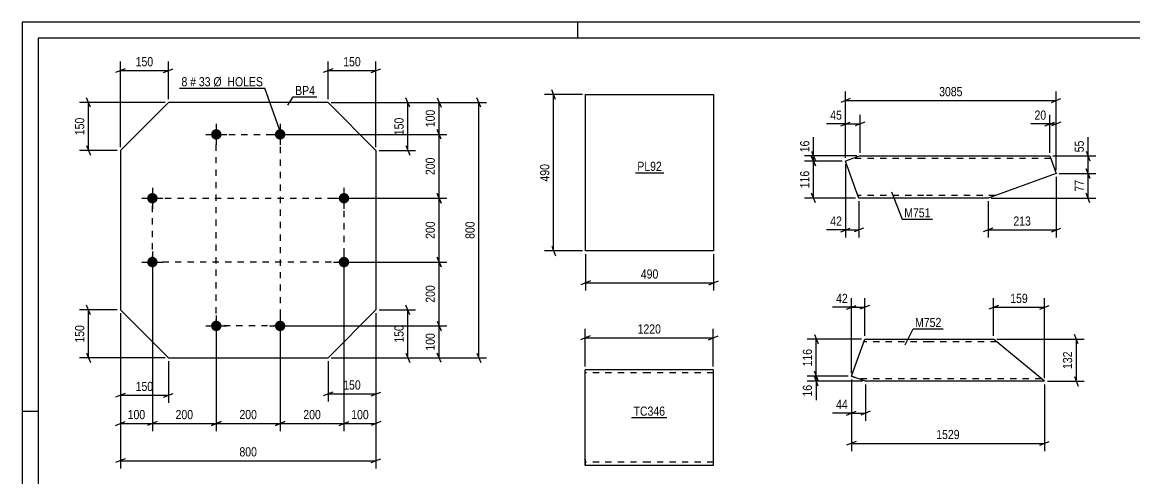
# Model space of a CAD drawing. Header units: millimetres. Extents: x 0 to 594, y 0 to 420.
# Drawn here: x 0 to 348.4, y 277 to 420 of the extents above; entities that cross this region are included whole.
import ezdxf

# ---------------------------------------------------------------- set-up
doc = ezdxf.new("R2010")
doc.units = ezdxf.units.MM
doc.linetypes.add('DXK_LINE_DOT2', pattern=[3.9198, 1.9599, -1.9599])
doc.styles.add('Arial Narrow', font='ARIALN.TTF', dxfattribs={"height": 0.2})

# ---------------------------------------------------------------- blocks, each defined once
blk = doc.blocks.new('Unknown-284936435-1134')
at = {"color": 5, "linetype": 'Continuous'}
for p, q in [((594, 420), (0, 420)), ((0, 420), (0, 0)), ((174, 415), (174, 420)), ((589, 415), (5, 415)), ((5, 415), (5, 5)), ((5, 298), (0, 298))]:
    blk.add_line(p, q, dxfattribs=at)
blk = doc.blocks.new('Part-284936435-7929 - 7924')
at = {"color": 2, "linetype": 'Continuous'}
for p, q in [((196.3, 311.11), (176.3, 311.11)), ((176.3, 283.11), (176.3, 311.11)), ((216.4, 311.11), (196.4, 311.11)), ((216.4, 311.11), (216.4, 281.11)), ((176.3, 283.11), (176.3, 281.11)), ((196.3, 281.11), (176.3, 281.11)), ((216.4, 281.11), (196.4, 281.11))]:
    blk.add_line(p, q, dxfattribs=at)
at = {"color": 7, "linetype": 'DXK_LINE_DOT2'}
for p, q in [((196.3, 310.11), (176.3, 310.11)), ((216.4, 310.11), (196.4, 310.11)), ((176.3, 281.26), (176.3, 283.11)), ((176.3, 282.11), (176.3, 282.18)), ((216.4, 282.11), (216.4, 282.18)), ((196.3, 282.11), (176.3, 282.11)), ((216.4, 282.11), (196.4, 282.11))]:
    blk.add_line(p, q, dxfattribs=at)
blk = doc.blocks.new('Part-284936435-7943 - 7942')
at = {"color": 2, "linetype": 'Continuous'}
for p, q in [((262.34, 378.12), (257.79, 376.48)), ((261.38, 366.52), (257.79, 376.48)), ((262.34, 378.12), (282.34, 378.12)), ((282.44, 378.12), (321.75, 378.12)), ((321.75, 378.12), (323.74, 372.6)), ((323.74, 372.6), (302.44, 364.92)), ((261.95, 364.92), (261.38, 366.52)), ((282.34, 364.92), (261.95, 364.92)), ((302.44, 364.92), (282.44, 364.92))]:
    blk.add_line(p, q, dxfattribs=at)
at = {"color": 7, "linetype": 'DXK_LINE_DOT2'}
for p, q in [((282.34, 377.32), (260.12, 377.32)), ((322.04, 377.32), (282.44, 377.32)), ((261.91, 365.05), (261.38, 366.52)), ((282.34, 365.72), (261.67, 365.72)), ((304.66, 365.72), (282.44, 365.72))]:
    blk.add_line(p, q, dxfattribs=at)
blk = doc.blocks.new('Part-284936435-7950 - 7949')
at = {"color": 2, "linetype": 'Continuous'}
for p, q in [((259.63, 309.09), (263.81, 320.69)), ((263.81, 320.69), (284.06, 320.69)), ((284.16, 320.69), (304.16, 320.69)), ((320.09, 307.49), (304.16, 320.69)), ((261.32, 308.48), (259.63, 309.09)), ((264.06, 307.49), (261.32, 308.48)), ((284.06, 307.49), (264.06, 307.49)), ((320.09, 307.49), (284.16, 307.49))]:
    blk.add_line(p, q, dxfattribs=at)
at = {"color": 7, "linetype": 'DXK_LINE_DOT2'}
for p, q in [((284.06, 319.89), (263.52, 319.89)), ((305.12, 319.89), (284.16, 319.89)), ((259.63, 309.09), (260.47, 308.78)), ((261.32, 308.48), (260.47, 308.78)), ((284.06, 308.29), (261.84, 308.29)), ((319.12, 308.29), (284.16, 308.29)), ((318.84, 308.52), (318.9, 308.48)), ((319.05, 308.35), (319.12, 308.29))]:
    blk.add_line(p, q, dxfattribs=at)
blk = doc.blocks.new('Part-284936435-7996 - 7995')
at = {"color": 2, "linetype": 'Continuous'}
for p, q in [((45.75, 394.85), (30.75, 379.85)), ((95.75, 394.85), (45.75, 394.85)), ((95.75, 394.85), (110.75, 379.85)), ((30.75, 379.85), (30.75, 329.85)), ((110.75, 379.85), (110.75, 329.85)), ((45.75, 314.85), (30.75, 329.85)), ((95.75, 314.85), (110.75, 329.85)), ((45.75, 314.85), (95.75, 314.85))]:
    blk.add_line(p, q, dxfattribs=at)
blk = doc.blocks.new('Bolt-284936435-7997 - 7995')
at = {"linetype": 'Continuous'}
for points in [[(60.75, 386.5, -1), (60.75, 383.2, -1)], [(80.75, 386.5, -1), (80.75, 383.2, -1)], [(40.75, 366.5, -1), (40.75, 363.2, -1)], [(100.75, 366.5, -1), (100.75, 363.2, -1)], [(40.75, 346.5, -1), (40.75, 343.2, -1)], [(100.75, 346.5, -1), (100.75, 343.2, -1)], [(60.75, 326.5, -1), (60.75, 323.2, -1)], [(80.75, 326.5, -1), (80.75, 323.2, -1)]]:
    blk.add_hatch(color=1, dxfattribs=at).paths.add_polyline_path(points)
at = {"color": 1, "linetype": 'Continuous'}
for p, q in [((60.75, 388.15), (60.75, 381.55)), ((80.75, 388.15), (80.75, 381.55)), ((57.45, 384.85), (64.05, 384.85)), ((77.45, 384.85), (84.05, 384.85)), ((40.75, 368.15), (40.75, 361.55)), ((100.75, 368.15), (100.75, 361.55)), ((37.45, 364.85), (44.05, 364.85)), ((97.45, 364.85), (104.05, 364.85)), ((40.75, 348.15), (40.75, 341.55)), ((100.75, 348.15), (100.75, 341.55)), ((37.45, 344.85), (44.05, 344.85)), ((97.45, 344.85), (104.05, 344.85)), ((60.75, 328.15), (60.75, 321.55)), ((80.75, 328.15), (80.75, 321.55)), ((57.45, 324.85), (64.05, 324.85)), ((77.45, 324.85), (84.05, 324.85))]:
    blk.add_line(p, q, dxfattribs=at)
blk = doc.blocks.new('Part-284936435-8072 - 8071')
at = {"color": 2, "linetype": 'Continuous'}
for p, q in [((176.39, 348.33), (176.39, 397.33)), ((176.39, 397.33), (196.39, 397.33)), ((196.49, 397.33), (216.49, 397.33)), ((216.49, 397.33), (216.49, 348.33)), ((196.39, 348.33), (176.39, 348.33)), ((216.49, 348.33), (196.49, 348.33))]:
    blk.add_line(p, q, dxfattribs=at)
blk = doc.blocks.new('Rectangle-284936435-11441 - 7995')
at = {"color": 1, "linetype": 'DXK_LINE_DOT2'}
blk.add_lwpolyline([(60.75, 384.85), (80.75, 384.85), (80.75, 324.85), (60.75, 324.85), (60.75, 384.85)], close=True, dxfattribs=at)
blk = doc.blocks.new('Rectangle-284936435-11451 - 7995')
at = {"color": 1, "linetype": 'DXK_LINE_DOT2'}
blk.add_lwpolyline([(40.75, 364.85), (100.75, 364.85), (100.75, 344.85), (40.75, 344.85), (40.75, 364.85)], close=True, dxfattribs=at)
blk = doc.blocks.new('StraightDimension-284936435-8291 - 7924')
at = {"color": 7, "linetype": 'Continuous'}
for p, q in [((177.8, 321.71), (174.8, 320.51)), ((176.3, 312.11), (176.3, 323.96)), ((176.3, 321.11), (216.4, 321.11)), ((214.9, 320.51), (217.9, 321.71)), ((216.4, 312.11), (216.4, 323.96))]:
    blk.add_line(p, q, dxfattribs=at)
at = {"color": 0}
blk.add_wipeout([(200.61, 321.86), (200.61, 326.06), (192.09, 326.06), (192.09, 321.86)], dxfattribs=at)
at = {"color": 3, "style": 'Arial Narrow'}
blk.add_text('1220', height=2.863, dxfattribs=at).set_placement((192.69, 322.46))
blk = doc.blocks.new('StraightDimension-284936435-8327 - 7942')
at = {"color": 7, "linetype": 'Continuous'}
for p, q in [((322.75, 378.12), (336.14, 378.12)), ((333.14, 379.62), (334.34, 376.62)), ((333.74, 372.6), (333.74, 378.12)), ((334.34, 371.1), (333.14, 374.1)), ((324.74, 372.6), (336.14, 372.6))]:
    blk.add_line(p, q, dxfattribs=at)
at = {"color": 0}
blk.add_wipeout([(332.99, 383.51), (328.79, 383.51), (328.79, 378.65), (332.99, 378.65)], dxfattribs=at)
at = {"color": 7, "linetype": 'Continuous'}
blk.add_line((333.74, 378.12), (333.74, 384.03), dxfattribs=at)
blk.add_line((333.74, 378.12), (333.74, 384.03), dxfattribs=at)
at = {"color": 3, "style": 'Arial Narrow'}
blk.add_text('55', height=2.863, rotation=90.0002, dxfattribs=at).set_placement((332.39, 379.25))
blk = doc.blocks.new('StraightDimension-284936435-8311 - 7942')
at = {"color": 7, "linetype": 'Continuous'}
for p, q in [((321.75, 379.12), (321.75, 390.97)), ((323.74, 373.6), (323.74, 390.97)), ((320.25, 387.52), (323.25, 388.72)), ((321.75, 388.12), (323.74, 388.12)), ((325.24, 388.72), (322.24, 387.52))]:
    blk.add_line(p, q, dxfattribs=at)
at = {"color": 0}
blk.add_wipeout([(321.23, 388.87), (321.23, 393.07), (316.37, 393.07), (316.37, 388.87)], dxfattribs=at)
at = {"color": 7, "linetype": 'Continuous'}
blk.add_line((321.75, 388.12), (315.84, 388.12), dxfattribs=at)
blk.add_line((321.75, 388.12), (315.84, 388.12), dxfattribs=at)
at = {"color": 3, "style": 'Arial Narrow'}
blk.add_text('20', height=2.863, dxfattribs=at).set_placement((316.97, 389.47))
blk = doc.blocks.new('StraightDimension-284936435-8302 - 7942')
at = {"color": 7, "linetype": 'Continuous'}
for p, q in [((323.74, 371.6), (323.74, 352.52)), ((302.44, 363.92), (302.44, 352.52)), ((303.94, 355.52), (300.94, 354.32)), ((322.24, 354.32), (325.24, 355.52)), ((302.44, 354.92), (323.74, 354.92))]:
    blk.add_line(p, q, dxfattribs=at)
at = {"color": 0}
blk.add_wipeout([(316.43, 355.67), (316.43, 359.87), (309.75, 359.87), (309.75, 355.67)], dxfattribs=at)
at = {"color": 3, "style": 'Arial Narrow'}
blk.add_text('213', height=2.863, dxfattribs=at).set_placement((310.35, 356.27))
blk = doc.blocks.new('StraightDimension-284936435-8315 - 7942')
at = {"color": 7, "linetype": 'Continuous'}
for p, q in [((257.79, 377.48), (257.79, 390.97)), ((262.34, 379.12), (262.34, 390.97)), ((256.29, 387.52), (259.29, 388.72)), ((257.79, 388.12), (262.34, 388.12)), ((263.84, 388.72), (260.84, 387.52))]:
    blk.add_line(p, q, dxfattribs=at)
at = {"color": 0}
blk.add_wipeout([(257.26, 388.87), (257.26, 393.07), (252.41, 393.07), (252.41, 388.87)], dxfattribs=at)
at = {"color": 7, "linetype": 'Continuous'}
blk.add_line((257.79, 388.12), (251.88, 388.12), dxfattribs=at)
blk.add_line((257.79, 388.12), (251.88, 388.12), dxfattribs=at)
at = {"color": 3, "style": 'Arial Narrow'}
blk.add_text('45', height=2.863, dxfattribs=at).set_placement((253.01, 389.47))
blk = doc.blocks.new('StraightDimension-284936435-8307 - 7942')
at = {"color": 7, "linetype": 'Continuous'}
for p, q in [((257.79, 375.48), (257.79, 352.52)), ((261.95, 363.92), (261.95, 352.52)), ((256.29, 354.32), (259.29, 355.52)), ((263.45, 355.52), (260.45, 354.32)), ((257.79, 354.92), (261.95, 354.92))]:
    blk.add_line(p, q, dxfattribs=at)
at = {"color": 0}
blk.add_wipeout([(257.26, 355.67), (257.26, 359.87), (252.41, 359.87), (252.41, 355.67)], dxfattribs=at)
at = {"color": 7, "linetype": 'Continuous'}
blk.add_line((257.79, 354.92), (251.88, 354.92), dxfattribs=at)
blk.add_line((257.79, 354.92), (251.88, 354.92), dxfattribs=at)
at = {"color": 3, "style": 'Arial Narrow'}
blk.add_text('42', height=2.863, dxfattribs=at).set_placement((253.01, 356.27))
blk = doc.blocks.new('StraightDimension-284936435-8328 - 7942')
at = {"color": 7, "linetype": 'Continuous'}
for p, q in [((333.14, 374.1), (334.34, 371.1)), ((324.74, 372.6), (336.14, 372.6)), ((333.74, 364.92), (333.74, 372.6)), ((334.34, 363.42), (333.14, 366.42)), ((303.44, 364.92), (336.14, 364.92))]:
    blk.add_line(p, q, dxfattribs=at)
at = {"color": 0}
blk.add_wipeout([(332.99, 371.19), (328.79, 371.19), (328.79, 366.34), (332.99, 366.34)], dxfattribs=at)
at = {"color": 3, "style": 'Arial Narrow'}
blk.add_text('77', height=2.863, rotation=90.0002, dxfattribs=at).set_placement((332.39, 366.94))
blk = doc.blocks.new('StraightDimension-284936435-8335 - 7942')
at = {"color": 7, "linetype": 'Continuous'}
for p, q in [((257.79, 377.48), (257.79, 398.33)), ((323.74, 373.6), (323.74, 398.33)), ((259.29, 396.08), (256.29, 394.88)), ((257.79, 395.48), (323.74, 395.48)), ((322.24, 394.88), (325.24, 396.08))]:
    blk.add_line(p, q, dxfattribs=at)
at = {"color": 0}
blk.add_wipeout([(295.02, 396.23), (295.02, 400.43), (286.51, 400.43), (286.51, 396.23)], dxfattribs=at)
at = {"color": 3, "style": 'Arial Narrow'}
blk.add_text('3085', height=2.863, dxfattribs=at).set_placement((287.11, 396.83))
blk = doc.blocks.new('StraightDimension-284936435-11671 - 7942')
at = {"color": 7, "linetype": 'Continuous'}
for p, q in [((261.34, 378.12), (244.94, 378.12)), ((256.79, 376.48), (244.94, 376.48)), ((247.19, 379.62), (248.39, 376.62)), ((248.39, 374.98), (247.19, 377.98)), ((247.79, 376.48), (247.79, 378.12))]:
    blk.add_line(p, q, dxfattribs=at)
at = {"color": 0}
blk.add_wipeout([(247.04, 383.51), (242.84, 383.51), (242.84, 378.65), (247.04, 378.65)], dxfattribs=at)
at = {"color": 7, "linetype": 'Continuous'}
blk.add_line((247.79, 378.12), (247.79, 384.03), dxfattribs=at)
blk.add_line((247.79, 378.12), (247.79, 384.03), dxfattribs=at)
at = {"color": 3, "style": 'Arial Narrow'}
blk.add_text('16', height=2.863, rotation=90.0002, dxfattribs=at).set_placement((246.44, 379.25))
blk = doc.blocks.new('StraightDimension-284936435-11672 - 7942')
at = {"color": 7, "linetype": 'Continuous'}
for p, q in [((256.79, 376.48), (244.94, 376.48)), ((247.19, 377.98), (248.39, 374.98)), ((247.79, 364.92), (247.79, 376.48)), ((248.39, 363.42), (247.19, 366.42)), ((260.95, 364.92), (244.94, 364.92))]:
    blk.add_line(p, q, dxfattribs=at)
at = {"color": 0}
blk.add_wipeout([(247.04, 374.05), (242.84, 374.05), (242.84, 367.36), (247.04, 367.36)], dxfattribs=at)
at = {"color": 3, "style": 'Arial Narrow'}
blk.add_text('116', height=2.863, rotation=90.0002, dxfattribs=at).set_placement((246.44, 367.96))
blk = doc.blocks.new('StraightDimension-284936435-8359 - 7949')
at = {"color": 7, "linetype": 'Continuous'}
for p, q in [((305.16, 320.69), (332.49, 320.69)), ((330.69, 319.19), (329.49, 322.19)), ((330.09, 307.49), (330.09, 320.69)), ((321.09, 307.49), (332.49, 307.49)), ((329.49, 308.99), (330.69, 305.99))]:
    blk.add_line(p, q, dxfattribs=at)
at = {"color": 0}
blk.add_wipeout([(329.34, 317.43), (325.14, 317.43), (325.14, 310.75), (329.34, 310.75)], dxfattribs=at)
at = {"color": 3, "style": 'Arial Narrow'}
blk.add_text('132', height=2.863, rotation=90.0002, dxfattribs=at).set_placement((328.74, 311.35))
blk = doc.blocks.new('StraightDimension-284936435-8343 - 7949')
at = {"color": 7, "linetype": 'Continuous'}
for p, q in [((258.13, 330.09), (261.13, 331.29)), ((259.63, 310.09), (259.63, 333.54)), ((265.31, 331.29), (262.31, 330.09)), ((263.81, 321.69), (263.81, 333.54)), ((259.63, 330.69), (263.81, 330.69))]:
    blk.add_line(p, q, dxfattribs=at)
at = {"color": 0}
blk.add_wipeout([(259.1, 331.44), (259.1, 335.64), (254.24, 335.64), (254.24, 331.44)], dxfattribs=at)
at = {"color": 7, "linetype": 'Continuous'}
blk.add_line((259.63, 330.69), (253.72, 330.69), dxfattribs=at)
blk.add_line((259.63, 330.69), (253.72, 330.69), dxfattribs=at)
at = {"color": 3, "style": 'Arial Narrow'}
blk.add_text('42', height=2.863, dxfattribs=at).set_placement((254.84, 332.04))
blk = doc.blocks.new('StraightDimension-284936435-11785 - 7949')
at = {"color": 7, "linetype": 'Continuous'}
for p, q in [((262.81, 320.69), (245.78, 320.69)), ((248.03, 322.19), (249.23, 319.19)), ((248.63, 309.09), (248.63, 320.69)), ((249.23, 307.59), (248.03, 310.59)), ((258.63, 309.09), (245.78, 309.09))]:
    blk.add_line(p, q, dxfattribs=at)
at = {"color": 0}
blk.add_wipeout([(247.88, 318.23), (243.68, 318.23), (243.68, 311.55), (247.88, 311.55)], dxfattribs=at)
at = {"color": 3, "style": 'Arial Narrow'}
blk.add_text('116', height=2.863, rotation=90.0002, dxfattribs=at).set_placement((247.28, 312.15))
blk = doc.blocks.new('StraightDimension-284936435-8347 - 7949')
at = {"color": 7, "linetype": 'Continuous'}
for p, q in [((259.63, 308.09), (259.63, 295.09)), ((264.06, 306.49), (264.06, 295.09)), ((258.13, 296.89), (261.13, 298.09)), ((259.63, 297.49), (264.06, 297.49)), ((265.56, 298.09), (262.56, 296.89))]:
    blk.add_line(p, q, dxfattribs=at)
at = {"color": 0}
blk.add_wipeout([(259.1, 298.24), (259.1, 302.44), (254.24, 302.44), (254.24, 298.24)], dxfattribs=at)
at = {"color": 7, "linetype": 'Continuous'}
blk.add_line((259.63, 297.49), (253.72, 297.49), dxfattribs=at)
blk.add_line((259.63, 297.49), (253.72, 297.49), dxfattribs=at)
at = {"color": 3, "style": 'Arial Narrow'}
blk.add_text('44', height=2.863, dxfattribs=at).set_placement((254.84, 298.84))
blk = doc.blocks.new('StraightDimension-284936435-8339 - 7949')
at = {"color": 7, "linetype": 'Continuous'}
for p, q in [((305.66, 331.29), (302.66, 330.09)), ((304.16, 321.69), (304.16, 333.54)), ((318.59, 330.09), (321.59, 331.29)), ((320.09, 308.49), (320.09, 333.54)), ((304.16, 330.69), (320.09, 330.69))]:
    blk.add_line(p, q, dxfattribs=at)
at = {"color": 0}
blk.add_wipeout([(315.46, 331.44), (315.46, 335.64), (308.78, 335.64), (308.78, 331.44)], dxfattribs=at)
at = {"color": 3, "style": 'Arial Narrow'}
blk.add_text('159', height=2.863, dxfattribs=at).set_placement((309.38, 332.04))
blk = doc.blocks.new('StraightDimension-284936435-8365 - 7949')
at = {"color": 7, "linetype": 'Continuous'}
for p, q in [((259.63, 308.09), (259.63, 285.65)), ((320.09, 306.49), (320.09, 285.65)), ((261.13, 288.65), (258.13, 287.45)), ((259.63, 288.05), (320.09, 288.05)), ((318.59, 287.45), (321.59, 288.65))]:
    blk.add_line(p, q, dxfattribs=at)
at = {"color": 0}
blk.add_wipeout([(294.11, 288.8), (294.11, 293), (285.6, 293), (285.6, 288.8)], dxfattribs=at)
at = {"color": 3, "style": 'Arial Narrow'}
blk.add_text('1529', height=2.863, dxfattribs=at).set_placement((286.2, 289.4))
blk = doc.blocks.new('StraightDimension-284936435-11786 - 7949')
at = {"color": 7, "linetype": 'Continuous'}
for p, q in [((248.03, 310.59), (249.23, 307.59)), ((258.63, 309.09), (245.78, 309.09)), ((263.06, 307.49), (245.78, 307.49)), ((249.23, 305.99), (248.03, 308.99)), ((248.63, 307.49), (248.63, 309.09))]:
    blk.add_line(p, q, dxfattribs=at)
at = {"color": 0}
blk.add_wipeout([(247.88, 306.96), (243.68, 306.96), (243.68, 302.11), (247.88, 302.11)], dxfattribs=at)
at = {"color": 7, "linetype": 'Continuous'}
blk.add_line((248.63, 307.49), (248.63, 301.58), dxfattribs=at)
blk.add_line((248.63, 307.49), (248.63, 301.58), dxfattribs=at)
at = {"color": 3, "style": 'Arial Narrow'}
blk.add_text('16', height=2.863, rotation=90.0002, dxfattribs=at).set_placement((247.28, 302.71))
blk = doc.blocks.new('StraightDimension-284936435-8405 - 7995')
at = {"color": 7, "linetype": 'Continuous'}
for p, q in [((95.75, 395.85), (95.75, 407.7)), ((110.75, 380.85), (110.75, 407.7)), ((97.25, 405.45), (94.25, 404.25)), ((95.75, 404.85), (110.75, 404.85)), ((109.25, 404.25), (112.25, 405.45))]:
    blk.add_line(p, q, dxfattribs=at)
at = {"color": 0}
blk.add_wipeout([(106.59, 405.6), (106.59, 409.8), (99.91, 409.8), (99.91, 405.6)], dxfattribs=at)
at = {"color": 3, "style": 'Arial Narrow'}
blk.add_text('150', height=2.863, dxfattribs=at).set_placement((100.51, 406.2))
blk = doc.blocks.new('StraightDimension-284936435-8437 - 7995')
at = {"color": 7, "linetype": 'Continuous'}
for p, q in [((100.75, 343.85), (100.75, 291.89)), ((110.75, 328.85), (110.75, 291.89)), ((99.25, 293.69), (102.25, 294.89)), ((100.75, 294.29), (110.75, 294.29)), ((112.25, 294.89), (109.25, 293.69))]:
    blk.add_line(p, q, dxfattribs=at)
at = {"color": 0}
blk.add_wipeout([(109.09, 295.04), (109.09, 299.24), (102.41, 299.24), (102.41, 295.04)], dxfattribs=at)
at = {"color": 3, "style": 'Arial Narrow'}
blk.add_text('100', height=2.863, dxfattribs=at).set_placement((103.01, 295.64))
blk = doc.blocks.new('StraightDimension-284936435-17356 - 7995')
at = {"color": 7, "linetype": 'Continuous'}
for p, q in [((131.13, 343.35), (129.93, 346.35)), ((101.75, 344.85), (132.93, 344.85)), ((130.53, 324.85), (130.53, 344.85)), ((81.75, 324.85), (132.93, 324.85)), ((129.93, 326.35), (131.13, 323.35))]:
    blk.add_line(p, q, dxfattribs=at)
at = {"color": 0}
blk.add_wipeout([(129.78, 338.19), (125.58, 338.19), (125.58, 331.51), (129.78, 331.51)], dxfattribs=at)
at = {"color": 3, "style": 'Arial Narrow'}
blk.add_text('200', height=2.863, rotation=90.0002, dxfattribs=at).set_placement((129.18, 332.11))
blk = doc.blocks.new('StraightDimension-284936435-8409 - 7995')
at = {"color": 7, "linetype": 'Continuous'}
for p, q in [((30.75, 380.85), (30.75, 407.7)), ((45.75, 395.85), (45.75, 407.7)), ((32.25, 405.45), (29.25, 404.25)), ((30.75, 404.85), (45.75, 404.85)), ((44.25, 404.25), (47.25, 405.45))]:
    blk.add_line(p, q, dxfattribs=at)
at = {"color": 0}
blk.add_wipeout([(41.59, 405.6), (41.59, 409.8), (34.91, 409.8), (34.91, 405.6)], dxfattribs=at)
at = {"color": 3, "style": 'Arial Narrow'}
blk.add_text('150', height=2.863, dxfattribs=at).set_placement((35.51, 406.2))
blk = doc.blocks.new('StraightDimension-284936435-8413 - 7995')
at = {"color": 7, "linetype": 'Continuous'}
for p, q in [((110.75, 328.85), (110.75, 301.14)), ((95.75, 313.85), (95.75, 301.14)), ((97.25, 304.14), (94.25, 302.94)), ((95.75, 303.54), (110.75, 303.54)), ((109.25, 302.94), (112.25, 304.14))]:
    blk.add_line(p, q, dxfattribs=at)
at = {"color": 0}
blk.add_wipeout([(106.59, 304.29), (106.59, 308.49), (99.91, 308.49), (99.91, 304.29)], dxfattribs=at)
at = {"color": 3, "style": 'Arial Narrow'}
blk.add_text('150', height=2.863, dxfattribs=at).set_placement((100.51, 304.89))
blk = doc.blocks.new('StraightDimension-284936435-8417 - 7995')
at = {"color": 7, "linetype": 'Continuous'}
for p, q in [((30.75, 328.85), (30.75, 300.71)), ((45.75, 313.85), (45.75, 300.71)), ((32.25, 303.71), (29.25, 302.51)), ((30.75, 303.11), (45.75, 303.11)), ((44.25, 302.51), (47.25, 303.71))]:
    blk.add_line(p, q, dxfattribs=at)
at = {"color": 0}
blk.add_wipeout([(41.59, 303.86), (41.59, 308.06), (34.91, 308.06), (34.91, 303.86)], dxfattribs=at)
at = {"color": 3, "style": 'Arial Narrow'}
blk.add_text('150', height=2.863, dxfattribs=at).set_placement((35.51, 304.46))
blk = doc.blocks.new('StraightDimension-284936435-8421 - 7995')
at = {"color": 7, "linetype": 'Continuous'}
for p, q in [((44.75, 394.85), (17.9, 394.85)), ((21.35, 393.35), (20.15, 396.35)), ((20.75, 379.85), (20.75, 394.85)), ((29.75, 379.85), (17.9, 379.85)), ((20.15, 381.35), (21.35, 378.35))]:
    blk.add_line(p, q, dxfattribs=at)
at = {"color": 0}
blk.add_wipeout([(20, 390.69), (15.8, 390.69), (15.8, 384.01), (20, 384.01)], dxfattribs=at)
at = {"color": 3, "style": 'Arial Narrow'}
blk.add_text('150', height=2.863, rotation=90.0002, dxfattribs=at).set_placement((19.4, 384.61))
blk = doc.blocks.new('StraightDimension-284936435-8425 - 7995')
at = {"color": 7, "linetype": 'Continuous'}
for p, q in [((21.35, 328.35), (20.15, 331.35)), ((29.75, 329.85), (17.9, 329.85)), ((20.75, 314.85), (20.75, 329.85)), ((44.75, 314.85), (17.9, 314.85)), ((20.15, 316.35), (21.35, 313.35))]:
    blk.add_line(p, q, dxfattribs=at)
at = {"color": 0}
blk.add_wipeout([(20, 325.69), (15.8, 325.69), (15.8, 319.01), (20, 319.01)], dxfattribs=at)
at = {"color": 3, "style": 'Arial Narrow'}
blk.add_text('150', height=2.863, rotation=90.0002, dxfattribs=at).set_placement((19.4, 319.61))
blk = doc.blocks.new('StraightDimension-284936435-8429 - 7995')
at = {"color": 7, "linetype": 'Continuous'}
for p, q in [((96.75, 394.85), (123.15, 394.85)), ((121.35, 393.35), (120.15, 396.35)), ((120.75, 379.85), (120.75, 394.85)), ((111.75, 379.85), (123.15, 379.85)), ((120.15, 381.35), (121.35, 378.35))]:
    blk.add_line(p, q, dxfattribs=at)
at = {"color": 0}
blk.add_wipeout([(120, 390.69), (115.8, 390.69), (115.8, 384.01), (120, 384.01)], dxfattribs=at)
at = {"color": 3, "style": 'Arial Narrow'}
blk.add_text('150', height=2.863, rotation=90.0002, dxfattribs=at).set_placement((119.4, 384.61))
blk = doc.blocks.new('StraightDimension-284936435-8433 - 7995')
at = {"color": 7, "linetype": 'Continuous'}
for p, q in [((121.35, 328.35), (120.15, 331.35)), ((111.75, 329.85), (123.15, 329.85)), ((120.75, 314.85), (120.75, 329.85)), ((96.75, 314.85), (123.15, 314.85)), ((120.15, 316.35), (121.35, 313.35))]:
    blk.add_line(p, q, dxfattribs=at)
at = {"color": 0}
blk.add_wipeout([(120, 325.69), (115.8, 325.69), (115.8, 319.01), (120, 319.01)], dxfattribs=at)
at = {"color": 3, "style": 'Arial Narrow'}
blk.add_text('150', height=2.863, rotation=90.0002, dxfattribs=at).set_placement((119.4, 319.61))
blk = doc.blocks.new('StraightDimension-284936435-17352 - 7995')
at = {"color": 7, "linetype": 'Continuous'}
for p, q in [((60.75, 323.85), (60.75, 291.89)), ((80.75, 323.85), (80.75, 291.89)), ((62.25, 294.89), (59.25, 293.69)), ((60.75, 294.29), (80.75, 294.29)), ((79.25, 293.69), (82.25, 294.89))]:
    blk.add_line(p, q, dxfattribs=at)
at = {"color": 0}
blk.add_wipeout([(74.09, 295.04), (74.09, 299.24), (67.41, 299.24), (67.41, 295.04)], dxfattribs=at)
at = {"color": 3, "style": 'Arial Narrow'}
blk.add_text('200', height=2.863, dxfattribs=at).set_placement((68.01, 295.64))
blk = doc.blocks.new('StraightDimension-284936435-8441 - 7995')
at = {"color": 7, "linetype": 'Continuous'}
for p, q in [((40.75, 343.85), (40.75, 291.89)), ((30.75, 328.85), (30.75, 291.89)), ((29.25, 293.69), (32.25, 294.89)), ((30.75, 294.29), (40.75, 294.29)), ((42.25, 294.89), (39.25, 293.69))]:
    blk.add_line(p, q, dxfattribs=at)
at = {"color": 0}
blk.add_wipeout([(39.09, 295.04), (39.09, 299.24), (32.41, 299.24), (32.41, 295.04)], dxfattribs=at)
at = {"color": 3, "style": 'Arial Narrow'}
blk.add_text('100', height=2.863, dxfattribs=at).set_placement((33.01, 295.64))
blk = doc.blocks.new('StraightDimension-284936435-8457 - 7995')
at = {"color": 7, "linetype": 'Continuous'}
for p, q in [((30.75, 328.85), (30.75, 280.21)), ((110.75, 328.85), (110.75, 280.21)), ((32.25, 283.21), (29.25, 282.01)), ((30.75, 282.61), (110.75, 282.61)), ((109.25, 282.01), (112.25, 283.21))]:
    blk.add_line(p, q, dxfattribs=at)
at = {"color": 0}
blk.add_wipeout([(74.09, 283.36), (74.09, 287.56), (67.41, 287.56), (67.41, 283.36)], dxfattribs=at)
at = {"color": 3, "style": 'Arial Narrow'}
blk.add_text('800', height=2.863, dxfattribs=at).set_placement((68.01, 283.96))
blk = doc.blocks.new('StraightDimension-284936435-8461 - 7995')
at = {"color": 7, "linetype": 'Continuous'}
for p, q in [((96.75, 394.85), (132.93, 394.85)), ((129.93, 396.35), (131.13, 393.35)), ((130.53, 384.85), (130.53, 394.85)), ((81.75, 384.85), (132.93, 384.85)), ((131.13, 383.35), (129.93, 386.35))]:
    blk.add_line(p, q, dxfattribs=at)
at = {"color": 0}
blk.add_wipeout([(129.78, 393.19), (125.58, 393.19), (125.58, 386.51), (129.78, 386.51)], dxfattribs=at)
at = {"color": 3, "style": 'Arial Narrow'}
blk.add_text('100', height=2.863, rotation=90.0002, dxfattribs=at).set_placement((129.18, 387.11))
blk = doc.blocks.new('StraightDimension-284936435-8465 - 7995')
at = {"color": 7, "linetype": 'Continuous'}
for p, q in [((81.75, 324.85), (132.93, 324.85)), ((129.93, 326.35), (131.13, 323.35)), ((130.53, 314.85), (130.53, 324.85)), ((96.75, 314.85), (132.93, 314.85)), ((131.13, 313.35), (129.93, 316.35))]:
    blk.add_line(p, q, dxfattribs=at)
at = {"color": 0}
blk.add_wipeout([(129.78, 323.19), (125.58, 323.19), (125.58, 316.51), (129.78, 316.51)], dxfattribs=at)
at = {"color": 3, "style": 'Arial Narrow'}
blk.add_text('100', height=2.863, rotation=90.0002, dxfattribs=at).set_placement((129.18, 317.11))
blk = doc.blocks.new('StraightDimension-284936435-8481 - 7995')
at = {"color": 7, "linetype": 'Continuous'}
for p, q in [((96.75, 394.85), (145.39, 394.85)), ((143.59, 393.35), (142.39, 396.35)), ((142.99, 314.85), (142.99, 394.85)), ((96.75, 314.85), (145.39, 314.85)), ((142.39, 316.35), (143.59, 313.35))]:
    blk.add_line(p, q, dxfattribs=at)
at = {"color": 0}
blk.add_wipeout([(142.24, 358.19), (138.04, 358.19), (138.04, 351.51), (142.24, 351.51)], dxfattribs=at)
at = {"color": 3, "style": 'Arial Narrow'}
blk.add_text('800', height=2.863, rotation=90.0002, dxfattribs=at).set_placement((141.64, 352.11))
blk = doc.blocks.new('StraightDimension-284936435-17350 - 7995')
at = {"color": 7, "linetype": 'Continuous'}
for p, q in [((40.75, 343.85), (40.75, 291.89)), ((60.75, 323.85), (60.75, 291.89)), ((42.25, 294.89), (39.25, 293.69)), ((40.75, 294.29), (60.75, 294.29)), ((59.25, 293.69), (62.25, 294.89))]:
    blk.add_line(p, q, dxfattribs=at)
at = {"color": 0}
blk.add_wipeout([(54.09, 295.04), (54.09, 299.24), (47.41, 299.24), (47.41, 295.04)], dxfattribs=at)
at = {"color": 3, "style": 'Arial Narrow'}
blk.add_text('200', height=2.863, dxfattribs=at).set_placement((48.01, 295.64))
blk = doc.blocks.new('StraightDimension-284936435-17354 - 7995')
at = {"color": 7, "linetype": 'Continuous'}
for p, q in [((100.75, 343.85), (100.75, 291.89)), ((80.75, 323.85), (80.75, 291.89)), ((82.25, 294.89), (79.25, 293.69)), ((80.75, 294.29), (100.75, 294.29)), ((99.25, 293.69), (102.25, 294.89))]:
    blk.add_line(p, q, dxfattribs=at)
at = {"color": 0}
blk.add_wipeout([(94.09, 295.04), (94.09, 299.24), (87.41, 299.24), (87.41, 295.04)], dxfattribs=at)
at = {"color": 3, "style": 'Arial Narrow'}
blk.add_text('200', height=2.863, dxfattribs=at).set_placement((88.01, 295.64))
blk = doc.blocks.new('StraightDimension-284936435-17358 - 7995')
at = {"color": 7, "linetype": 'Continuous'}
for p, q in [((131.13, 363.35), (129.93, 366.35)), ((101.75, 364.85), (132.93, 364.85)), ((130.53, 344.85), (130.53, 364.85)), ((129.93, 346.35), (131.13, 343.35)), ((101.75, 344.85), (132.93, 344.85))]:
    blk.add_line(p, q, dxfattribs=at)
at = {"color": 0}
blk.add_wipeout([(129.78, 358.19), (125.58, 358.19), (125.58, 351.51), (129.78, 351.51)], dxfattribs=at)
at = {"color": 3, "style": 'Arial Narrow'}
blk.add_text('200', height=2.863, rotation=90.0002, dxfattribs=at).set_placement((129.18, 352.11))
blk = doc.blocks.new('StraightDimension-284936435-17360 - 7995')
at = {"color": 7, "linetype": 'Continuous'}
for p, q in [((81.75, 384.85), (132.93, 384.85)), ((131.13, 383.35), (129.93, 386.35)), ((130.53, 364.85), (130.53, 384.85)), ((129.93, 366.35), (131.13, 363.35)), ((101.75, 364.85), (132.93, 364.85))]:
    blk.add_line(p, q, dxfattribs=at)
at = {"color": 0}
blk.add_wipeout([(129.78, 378.19), (125.58, 378.19), (125.58, 371.51), (129.78, 371.51)], dxfattribs=at)
at = {"color": 3, "style": 'Arial Narrow'}
blk.add_text('200', height=2.863, rotation=90.0002, dxfattribs=at).set_placement((129.18, 372.11))
blk = doc.blocks.new('StraightDimension-284936435-8621 - 8071')
at = {"color": 7, "linetype": 'Continuous'}
for p, q in [((175.39, 397.33), (163.54, 397.33)), ((166.99, 395.83), (165.79, 398.83)), ((166.39, 348.33), (166.39, 397.33)), ((165.79, 349.83), (166.99, 346.83)), ((175.39, 348.33), (163.54, 348.33))]:
    blk.add_line(p, q, dxfattribs=at)
at = {"color": 0}
blk.add_wipeout([(165.64, 376.17), (161.44, 376.17), (161.44, 369.49), (165.64, 369.49)], dxfattribs=at)
at = {"color": 3, "style": 'Arial Narrow'}
blk.add_text('490', height=2.863, rotation=90.0002, dxfattribs=at).set_placement((165.04, 370.09))
blk = doc.blocks.new('StraightDimension-284936435-8625 - 8071')
at = {"color": 7, "linetype": 'Continuous'}
for p, q in [((176.39, 347.33), (176.39, 335.93)), ((216.49, 347.33), (216.49, 335.93)), ((177.89, 338.93), (174.89, 337.73)), ((176.39, 338.33), (216.49, 338.33)), ((214.99, 337.73), (217.99, 338.93))]:
    blk.add_line(p, q, dxfattribs=at)
at = {"color": 0}
blk.add_wipeout([(199.78, 339.08), (199.78, 343.28), (193.1, 343.28), (193.1, 339.08)], dxfattribs=at)
at = {"color": 3, "style": 'Arial Narrow'}
blk.add_text('490', height=2.863, dxfattribs=at).set_placement((193.7, 339.68))
blk = doc.blocks.new('Mark-284936435-8968 - 7924')
at = {"color": 0}
blk.add_wipeout([(201.28, 296.71), (201.28, 299.71), (191.42, 299.71), (191.42, 296.71)], dxfattribs=at)
blk.add_wipeout([(201.28, 296.71), (201.28, 299.71), (191.42, 299.71), (191.42, 296.71)], dxfattribs=at)
at = {"color": 30, "linetype": 'Continuous'}
blk.add_line((190.82, 296.11), (201.88, 296.11), dxfattribs=at)
at = {"color": 3, "style": 'Arial Narrow'}
blk.add_text('TC346', height=2.863, dxfattribs=at).set_placement((191.42, 296.71))
blk = doc.blocks.new('Mark-284936435-8974 - 7942')
at = {"color": 0}
blk.add_wipeout([(284.4, 358.87), (284.4, 361.87), (276.18, 361.87), (276.18, 358.87)], dxfattribs=at)
blk.add_wipeout([(284.4, 358.87), (284.4, 361.87), (276.18, 361.87), (276.18, 358.87)], dxfattribs=at)
at = {"color": 30, "linetype": 'Continuous'}
for p, q in [((272.19, 366.88), (275.58, 358.27)), ((275.58, 358.27), (285, 358.27))]:
    blk.add_line(p, q, dxfattribs=at)
at = {"color": 3, "style": 'Arial Narrow'}
blk.add_text('M751', height=2.863, dxfattribs=at).set_placement((276.18, 358.87))
blk = doc.blocks.new('Mark-284936435-8977 - 7949')
at = {"color": 0}
blk.add_wipeout([(287.8, 324.5), (287.8, 327.5), (279.58, 327.5), (279.58, 324.5)], dxfattribs=at)
blk.add_wipeout([(287.8, 324.5), (287.8, 327.5), (279.58, 327.5), (279.58, 324.5)], dxfattribs=at)
at = {"color": 30, "linetype": 'Continuous'}
for p, q in [((276.48, 318.88), (278.98, 323.9)), ((278.98, 323.9), (288.4, 323.9))]:
    blk.add_line(p, q, dxfattribs=at)
at = {"color": 3, "style": 'Arial Narrow'}
blk.add_text('M752', height=2.863, dxfattribs=at).set_placement((279.58, 324.5))
blk = doc.blocks.new('Mark-284936435-9007 - 7995')
at = {"color": 0}
blk.add_wipeout([(91.66, 397.18), (91.66, 400.18), (85.45, 400.18), (85.45, 397.18)], dxfattribs=at)
blk.add_wipeout([(91.66, 397.18), (91.66, 400.18), (85.45, 400.18), (85.45, 397.18)], dxfattribs=at)
at = {"color": 30, "linetype": 'Continuous'}
for p, q in [((83.18, 393.97), (84.85, 396.58)), ((84.85, 396.58), (92.26, 396.58))]:
    blk.add_line(p, q, dxfattribs=at)
at = {"color": 3, "style": 'Arial Narrow'}
blk.add_text('BP4', height=2.863, dxfattribs=at).set_placement((85.45, 397.18))
blk = doc.blocks.new('Mark-284936435-9010 - 7995')
at = {"color": 0}
blk.add_wipeout([(51.68, 399.93), (51.68, 402.93), (49.86, 402.93), (49.86, 399.93)], dxfattribs=at)
blk.add_wipeout([(51.68, 399.93), (51.68, 402.93), (49.86, 402.93), (49.86, 399.93)], dxfattribs=at)
blk.add_wipeout([(54.41, 399.93), (54.41, 402.93), (52.58, 402.93), (52.58, 399.93)], dxfattribs=at)
blk.add_wipeout([(54.41, 399.93), (54.41, 402.93), (52.58, 402.93), (52.58, 399.93)], dxfattribs=at)
at = {"color": 3, "style": 'Arial Narrow'}
blk.add_text('8', height=2.86, dxfattribs=at).set_placement((49.86, 399.93))
at = {"color": 0}
blk.add_wipeout([(58.97, 399.93), (58.97, 402.93), (55.31, 402.93), (55.31, 399.93)], dxfattribs=at)
blk.add_wipeout([(58.97, 399.93), (58.97, 402.93), (55.31, 402.93), (55.31, 399.93)], dxfattribs=at)
at = {"color": 3, "style": 'Arial Narrow'}
blk.add_text('#', height=2.86, dxfattribs=at).set_placement((52.58, 399.93))
at = {"color": 0}
blk.add_wipeout([(75.4, 399.93), (75.4, 402.93), (59.87, 402.93), (59.87, 399.93)], dxfattribs=at)
blk.add_wipeout([(75.4, 399.93), (75.4, 402.93), (59.87, 402.93), (59.87, 399.93)], dxfattribs=at)
at = {"color": 7, "linetype": 'Continuous'}
for p in [(49.26, 399.33), (81.07, 384.94)]:
    blk.add_line(p, (76, 399.33), dxfattribs=at)
at = {"color": 3, "style": 'Arial Narrow'}
for s, p in [('33', (55.31, 399.93)), ('Ø  HOLES', (59.87, 399.93))]:
    blk.add_text(s, height=2.863, dxfattribs=at).set_placement(p)
blk = doc.blocks.new('Mark-284936435-9046 - 8071')
at = {"color": 0}
blk.add_wipeout([(200.28, 373.43), (200.28, 376.43), (192.6, 376.43), (192.6, 373.43)], dxfattribs=at)
blk.add_wipeout([(200.28, 373.43), (200.28, 376.43), (192.6, 376.43), (192.6, 373.43)], dxfattribs=at)
at = {"color": 30, "linetype": 'Continuous'}
blk.add_line((192, 372.83), (200.88, 372.83), dxfattribs=at)
at = {"color": 3, "style": 'Arial Narrow'}
blk.add_text('PL92', height=2.863, dxfattribs=at).set_placement((192.6, 373.43))

msp = doc.modelspace()

# ---------------------------------------------------------------- block references
for name in ['Unknown-284936435-1134', 'Part-284936435-8072 - 8071', 'Part-284936435-7996 - 7995', 'Bolt-284936435-7997 - 7995', 'Rectangle-284936435-11441 - 7995', 'Part-284936435-7943 - 7942', 'Rectangle-284936435-11451 - 7995', 'Part-284936435-7950 - 7949', 'Part-284936435-7929 - 7924']:
    msp.add_blockref(name, (0, 0))

# ---------------------------------------------------------------- next in the draw order: block references
for name in ['StraightDimension-284936435-8409 - 7995', 'StraightDimension-284936435-8405 - 7995', 'StraightDimension-284936435-8621 - 8071', 'StraightDimension-284936435-8315 - 7942', 'StraightDimension-284936435-8327 - 7942', 'Mark-284936435-9046 - 8071', 'StraightDimension-284936435-8307 - 7942', 'Mark-284936435-8974 - 7942', 'StraightDimension-284936435-8437 - 7995', 'StraightDimension-284936435-8343 - 7949', 'StraightDimension-284936435-8417 - 7995', 'Mark-284936435-8977 - 7949', 'StraightDimension-284936435-8291 - 7924', 'StraightDimension-284936435-8359 - 7949', 'Mark-284936435-8968 - 7924']:
    msp.add_blockref(name, (0, 0))

# ---------------------------------------------------------------- next in the draw order: block references
for name in ['StraightDimension-284936435-8421 - 7995', 'StraightDimension-284936435-8429 - 7995', 'StraightDimension-284936435-8311 - 7942', 'StraightDimension-284936435-8302 - 7942', 'StraightDimension-284936435-17356 - 7995', 'StraightDimension-284936435-8625 - 8071', 'StraightDimension-284936435-8339 - 7949', 'StraightDimension-284936435-8425 - 7995', 'StraightDimension-284936435-11785 - 7949']:
    msp.add_blockref(name, (0, 0))

# ---------------------------------------------------------------- next in the draw order: block references
for name in ['StraightDimension-284936435-8461 - 7995', 'StraightDimension-284936435-8328 - 7942', 'StraightDimension-284936435-8441 - 7995', 'StraightDimension-284936435-8413 - 7995', 'StraightDimension-284936435-17352 - 7995', 'StraightDimension-284936435-8347 - 7949']:
    msp.add_blockref(name, (0, 0))

# ---------------------------------------------------------------- next in the draw order: block references
for name in ['Mark-284936435-9007 - 7995', 'StraightDimension-284936435-8335 - 7942', 'StraightDimension-284936435-8433 - 7995', 'StraightDimension-284936435-8365 - 7949']:
    msp.add_blockref(name, (0, 0))

# ---------------------------------------------------------------- next in the draw order: block references
for name in ['StraightDimension-284936435-11671 - 7942', 'StraightDimension-284936435-8457 - 7995', 'StraightDimension-284936435-11786 - 7949']:
    msp.add_blockref(name, (0, 0))

# ---------------------------------------------------------------- next in the draw order: block references
for name in ['StraightDimension-284936435-11672 - 7942', 'StraightDimension-284936435-17350 - 7995', 'StraightDimension-284936435-8465 - 7995']:
    msp.add_blockref(name, (0, 0))

# ---------------------------------------------------------------- next in the draw order: block references
msp.add_blockref('StraightDimension-284936435-8481 - 7995', (0, 0))

# ---------------------------------------------------------------- next in the draw order: block references
msp.add_blockref('StraightDimension-284936435-17354 - 7995', (0, 0))

# ---------------------------------------------------------------- next in the draw order: block references
msp.add_blockref('StraightDimension-284936435-17358 - 7995', (0, 0))

# ---------------------------------------------------------------- next in the draw order: block references
msp.add_blockref('StraightDimension-284936435-17360 - 7995', (0, 0))

# ---------------------------------------------------------------- next in the draw order: block references
msp.add_blockref('Mark-284936435-9010 - 7995', (0, 0))

doc.saveas('drawing.dxf')
